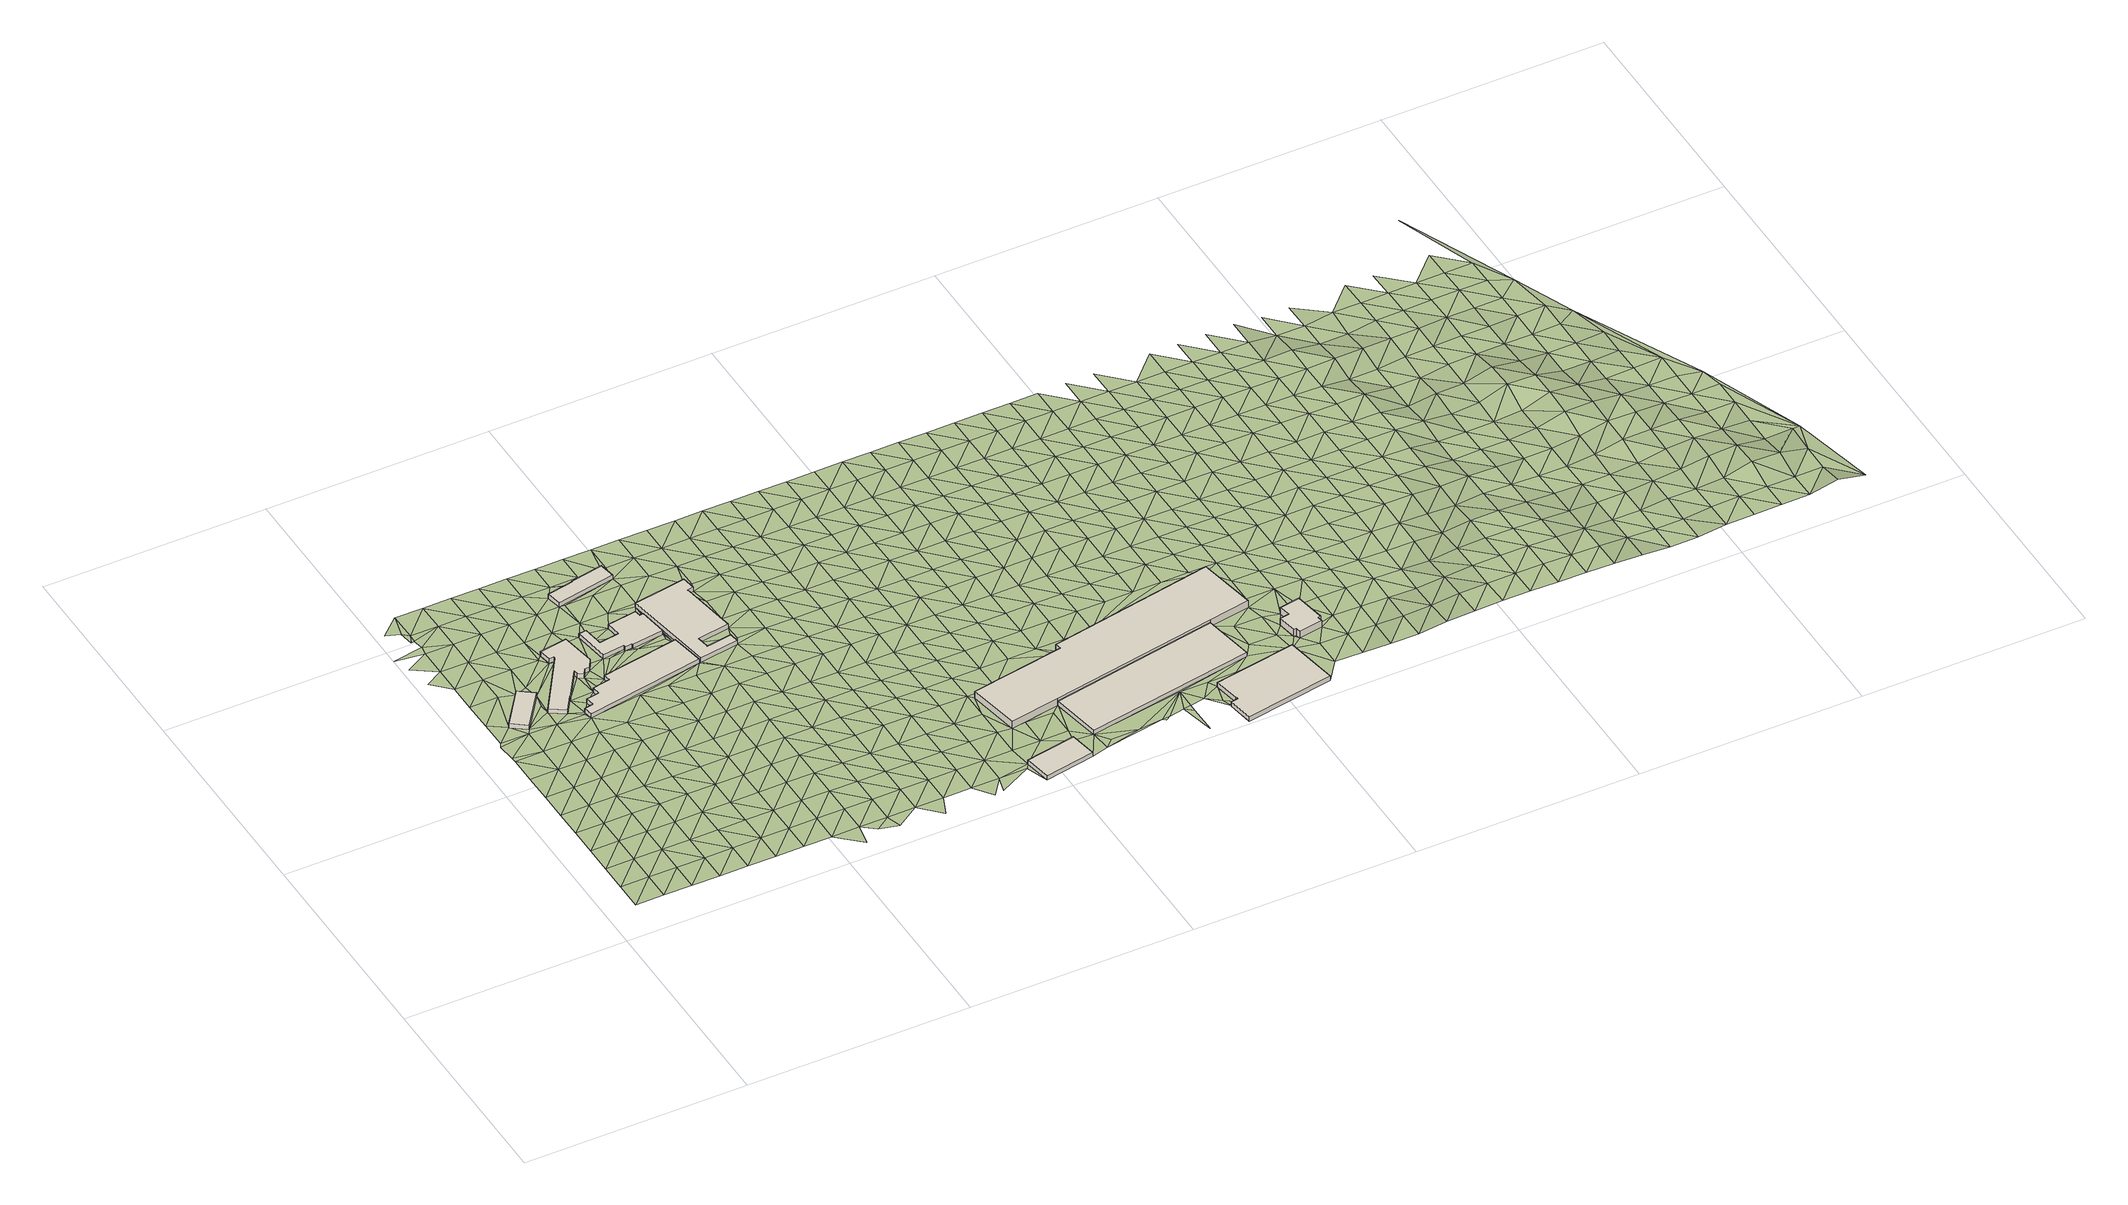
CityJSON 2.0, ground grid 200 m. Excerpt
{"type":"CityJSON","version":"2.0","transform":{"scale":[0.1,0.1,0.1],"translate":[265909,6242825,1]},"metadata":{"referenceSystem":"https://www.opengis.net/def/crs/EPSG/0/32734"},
"CityObjects":{
"building1":{"type":"Building","attributes":{"building":"industrial","building:levels":1,"building_height":4.1,"roof_height":7.84,"ground_height":3.74,"plus_code":"4FRW3FF9+C82"},"geometry":[{"type":"Solid","lod":"1","boundaries":[[[[0,1,2,3]],[[1,4,5,2]],[[4,6,7,5]],[[6,0,3,7]],[[3,2,5,7]],[[6,4,1,0]]]]}]},
"building2":{"type":"Building","attributes":{"building":"industrial","building:levels":1,"building_height":4.1,"roof_height":7.65,"ground_height":3.55,"plus_code":"4FRW3FF9+FGC"},"geometry":[{"type":"Solid","lod":"1","boundaries":[[[[8,9,10,11]],[[9,12,13,10]],[[12,14,15,13]],[[14,16,17,15]],[[16,18,19,17]],[[18,20,21,19]],[[20,22,23,21]],[[22,24,25,23]],[[24,26,27,25]],[[26,28,29,27]],[[28,30,31,29]],[[30,32,33,31]],[[32,34,35,33]],[[34,36,37,35]],[[36,8,11,37]],[[11,10,13,15,17,19,21,23,25,27,29,31,33,35,37]],[[36,34,32,30,28,26,24,22,20,18,16,14,12,9,8]]]]}]},
"building3":{"type":"Building","attributes":{"building":"industrial","building:levels":1,"building_height":4.1,"roof_height":7.9,"ground_height":3.8,"plus_code":"4FRW3FF9+9Q6"},"geometry":[{"type":"Solid","lod":"1","boundaries":[[[[38,39,40,41]],[[39,42,43,40]],[[42,44,45,43]],[[44,46,47,45]],[[46,48,49,47]],[[48,50,51,49]],[[50,52,53,51]],[[52,54,55,53]],[[54,56,57,55]],[[56,38,41,57]],[[41,40,43,45,47,49,51,53,55,57]],[[56,54,52,50,48,46,44,42,39,38]]]]}]},
"building4":{"type":"Building","attributes":{"building":"industrial","building:levels":1,"building_height":4.1,"roof_height":7.47,"ground_height":3.37,"plus_code":"4FRW3FF9+HR4"},"geometry":[{"type":"Solid","lod":"1","boundaries":[[[[58,59,60,61]],[[59,62,63,60]],[[62,64,65,63]],[[64,66,67,65]],[[66,68,69,67]],[[68,70,71,69]],[[70,72,73,71]],[[72,74,75,73]],[[74,76,77,75]],[[76,78,79,77]],[[78,80,81,79]],[[80,82,83,81]],[[82,84,85,83]],[[84,58,61,85]],[[61,60,63,65,67,69,71,73,75,77,79,81,83,85]],[[84,82,80,78,76,74,72,70,68,66,64,62,59,58]]]]}]},
"building5":{"type":"Building","attributes":{"building":"industrial","building:levels":1,"building_height":4.1,"roof_height":7.3,"ground_height":3.2,"plus_code":"4FRW3FF9+QQX"},"geometry":[{"type":"Solid","lod":"1","boundaries":[[[[86,87,88,89]],[[87,90,91,88]],[[90,92,93,91]],[[92,94,95,93]],[[94,96,97,95]],[[96,86,89,97]],[[89,88,91,93,95,97]],[[96,94,92,90,87,86]]]]}]},
"building6":{"type":"Building","attributes":{"address":"The Spice Yard 100 Voortrekker Road 7925 Cape Town","building":"commercial","building:levels":1,"building_height":4.1,"roof_height":7.75,"ground_height":3.65,"plus_code":"4FRW3FFC+G2M"},"geometry":[{"type":"Solid","lod":"1","boundaries":[[[[98,99,100,101]],[[99,102,103,100]],[[102,104,105,103]],[[104,106,107,105]],[[106,108,109,107]],[[108,110,111,109]],[[110,112,113,111]],[[112,114,115,113]],[[114,116,117,115]],[[116,98,101,117]],[[101,100,103,105,107,109,111,113,115,117]],[[116,114,112,110,108,106,104,102,99,98]]]]}]},
"building7":{"type":"Building","attributes":{"building":"industrial","building:levels":1,"building_height":4.1,"roof_height":8.34,"ground_height":4.24,"plus_code":"4FRW3FCC+FQ3"},"geometry":[{"type":"Solid","lod":"1","boundaries":[[[[118,119,120,121]],[[119,122,123,120]],[[122,124,125,123]],[[124,118,121,125]],[[121,120,123,125]],[[124,122,119,118]]]]}]},
"building8":{"type":"Building","attributes":{"building":"industrial","building:levels":1,"building_height":4.1,"roof_height":8.38,"ground_height":4.28,"plus_code":"4FRW3FCF+J6Q"},"geometry":[{"type":"Solid","lod":"1","boundaries":[[[[126,127,128,129]],[[127,130,131,128]],[[130,132,133,131]],[[132,126,129,133]],[[129,128,131,133]],[[132,130,127,126]]]]}]},
"building9":{"type":"Building","attributes":{"building":"industrial","building:levels":2,"building_height":6.9,"roof_height":11.31,"ground_height":4.41,"plus_code":"4FRW3FCF+R7P"},"geometry":[{"type":"Solid","lod":"1","boundaries":[[[[134,135,136,137]],[[135,138,139,136]],[[138,140,141,139]],[[140,142,143,141]],[[142,144,145,143]],[[144,146,147,145]],[[146,148,149,147]],[[148,134,137,149]],[[137,136,139,141,143,145,147,149]],[[148,146,144,142,140,138,135,134]]]]}]},
"building10":{"type":"Building","attributes":{"building":"industrial","building:levels":1,"building_height":4.1,"roof_height":8.08,"ground_height":3.98,"plus_code":"4FRW3FCF+FHH"},"geometry":[{"type":"Solid","lod":"1","boundaries":[[[[150,151,152,153]],[[151,154,155,152]],[[154,156,157,155]],[[156,158,159,157]],[[158,160,161,159]],[[160,162,163,161]],[[162,164,165,163]],[[164,150,153,165]],[[153,152,155,157,159,161,163,165]],[[164,162,160,158,156,154,151,150]]]]}]},
"building11":{"type":"Building","attributes":{"building":"industrial","building:levels":2,"building_height":6.9,"roof_height":11.25,"ground_height":4.35,"plus_code":"4FRW3FCF+JRW"},"geometry":[{"type":"Solid","lod":"1","boundaries":[[[[166,167,168,169]],[[167,170,171,168]],[[170,172,173,171]],[[172,174,175,173]],[[174,176,177,175]],[[176,178,179,177]],[[178,180,181,179]],[[180,182,183,181]],[[182,184,185,183]],[[184,166,169,185]],[[169,168,171,173,175,177,179,181,183,185]],[[184,182,180,178,176,174,172,170,167,166]]]]}]},
"terrain1":{"type":"TINRelief","geometry":[{"type":"CompositeSurface","lod":"1","boundaries":[[[186,187,188]],[[187,189,188]],[[190,186,191]],[[186,188,191]],[[190,192,193]],[[190,191,192]],[[194,195,193]],[[189,196,188]],[[194,193,192]],[[197,195,198]],[[189,199,196]],[[200,191,188]],[[195,194,198]],[[197,201,202]],[[188,196,200]],[[192,191,203]],[[197,198,201]],[[204,202,205]],[[191,200,203]],[[206,194,192]],[[205,207,204]],[[199,208,196]],[[205,202,201]],[[206,192,203]],[[209,198,194]],[[208,200,196]],[[207,210,211]],[[199,212,208]],[[211,213,214]],[[210,207,205]],[[194,206,209]],[[215,214,213]],[[201,198,216]],[[217,215,218]],[[200,219,203]],[[200,208,220]],[[211,210,213]],[[198,209,216]],[[215,213,218]],[[221,205,201]],[[200,220,219]],[[206,203,222]],[[223,217,224]],[[208,212,225]],[[226,227,228]],[[221,201,216]],[[224,217,218]],[[210,205,229]],[[222,209,206]],[[222,203,219]],[[218,213,230]],[[225,220,208]],[[212,231,225]],[[232,233,228]],[[227,223,234]],[[205,221,229]],[[235,232,236]],[[210,237,213]],[[209,238,216]],[[209,222,239]],[[234,223,224]],[[237,230,213]],[[240,228,227]],[[219,220,241]],[[229,237,210]],[[220,225,242]],[[218,0,224]],[[209,239,238]],[[243,221,216]],[[244,245,246]],[[227,234,240]],[[246,247,248]],[[220,242,241]],[[249,248,247]],[[228,250,232]],[[222,219,251]],[[252,230,237]],[[225,231,253]],[[248,244,246]],[[243,216,238]],[[234,224,0]],[[232,250,236]],[[252,254,230]],[[255,229,221]],[[251,239,222]],[[250,228,240]],[[251,219,241]],[[256,230,254]],[[225,253,242]],[[236,257,249]],[[231,258,253]],[[248,249,257]],[[221,243,255]],[[52,237,229]],[[252,237,259]],[[0,260,234]],[[257,236,250]],[[248,261,244]],[[260,240,234]],[[238,239,262]],[[242,263,241]],[[254,252,256]],[[239,251,264]],[[0,256,265]],[[242,253,263]],[[255,52,229]],[[260,0,265]],[[266,259,237]],[[261,248,257]],[[239,264,262]],[[243,238,267]],[[52,266,237]],[[268,250,240]],[[269,251,241]],[[240,260,270]],[[263,271,241]],[[243,267,255]],[[253,258,272]],[[267,238,262]],[[266,50,259]],[[250,268,257]],[[251,269,264]],[[273,259,50]],[[268,240,270]],[[269,241,271]],[[36,256,252]],[[259,273,274]],[[50,266,52]],[[265,256,32]],[[258,275,272]],[[276,260,265]],[[263,253,277]],[[278,52,255]],[[257,279,261]],[[50,46,273]],[[264,280,262]],[[278,255,267]],[[50,48,46]],[[276,270,260]],[[277,271,263]],[[257,268,279]],[[264,269,280]],[[277,253,272]],[[265,32,276]],[[273,46,281]],[[256,36,32]],[[282,267,262]],[[279,283,261]],[[280,284,262]],[[270,285,268]],[[286,269,271]],[[270,276,287]],[[288,271,277]],[[289,273,281]],[[290,281,46]],[[267,282,278]],[[272,275,291]],[[289,292,273]],[[282,262,284]],[[52,278,293]],[[285,279,268]],[[285,270,287]],[[286,271,288]],[[32,30,276]],[[280,269,294]],[[276,30,287]],[[275,295,291]],[[296,277,272]],[[32,36,34]],[[297,289,281]],[[298,297,281]],[[299,283,279]],[[294,284,280]],[[278,282,300]],[[294,269,286]],[[298,281,301]],[[299,279,285]],[[296,272,291]],[[288,277,302]],[[298,303,297]],[[278,300,293]],[[304,287,30]],[[305,297,306]],[[303,298,301]],[[297,303,306]],[[282,284,307]],[[283,299,308]],[[309,284,294]],[[277,296,302]],[[310,285,287]],[[286,288,311]],[[312,304,30]],[[282,307,300]],[[313,291,295]],[[314,315,295]],[[307,284,309]],[[299,285,310]],[[316,306,303]],[[310,287,304]],[[311,288,302]],[[317,294,286]],[[318,306,316]],[[295,315,313]],[[293,300,319]],[[320,296,291]],[[52,293,54]],[[321,308,299]],[[318,74,312]],[[303,322,316]],[[307,319,300]],[[317,286,311]],[[304,312,74]],[[309,294,323]],[[74,318,316]],[[299,310,321]],[[320,291,313]],[[324,302,296]],[[325,322,303]],[[319,326,293]],[[294,317,323]],[[327,307,309]],[[321,328,308]],[[86,310,304]],[[296,320,324]],[[74,329,304]],[[330,311,302]],[[315,331,332]],[[322,333,316]],[[313,315,334]],[[325,303,335]],[[327,309,323]],[[96,321,310]],[[72,70,336]],[[86,304,329]],[[74,72,329]],[[319,307,337]],[[330,302,324]],[[338,317,311]],[[322,325,333]],[[320,313,334]],[[96,310,86]],[[315,332,334]],[[332,331,339]],[[68,336,70]],[[326,319,337]],[[336,66,72]],[[326,54,293]],[[307,327,337]],[[328,321,340]],[[329,72,66]],[[338,311,330]],[[321,96,340]],[[341,86,329]],[[335,303,342]],[[343,323,317]],[[324,320,344]],[[336,68,66]],[[345,346,325]],[[335,345,325]],[[344,320,334]],[[326,337,347]],[[317,338,343]],[[348,327,323]],[[330,324,349]],[[339,350,332]],[[340,351,328]],[[66,352,329]],[[341,329,353]],[[349,324,344]],[[326,347,54]],[[334,332,354]],[[340,96,94]],[[343,348,323]],[[355,337,327]],[[345,335,356]],[[338,330,357]],[[353,329,352]],[[334,354,344]],[[357,330,349]],[[332,350,354]],[[358,86,341]],[[327,348,355]],[[94,92,340]],[[352,66,359]],[[351,340,360]],[[361,347,337]],[[343,338,362]],[[335,342,363]],[[363,356,335]],[[340,92,360]],[[364,349,344]],[[362,338,357]],[[361,337,355]],[[344,354,364]],[[347,361,54]],[[353,358,341]],[[348,343,365]],[[54,366,342]],[[357,349,367]],[[356,363,342]],[[360,368,351]],[[365,343,362]],[[359,98,352]],[[54,361,366]],[[369,342,366]],[[370,353,352]],[[369,356,342]],[[367,349,364]],[[371,372,359]],[[373,350,374]],[[98,375,352]],[[356,369,372]],[[376,355,348]],[[350,377,354]],[[98,369,366]],[[359,372,98]],[[90,360,92]],[[378,362,357]],[[372,369,98]],[[370,352,375]],[[376,348,365]],[[354,377,364]],[[357,367,378]],[[350,373,377]],[[361,355,379]],[[90,368,360]],[[358,353,370]],[[380,366,361]],[[381,382,383]],[[379,355,376]],[[365,362,384]],[[385,367,364]],[[362,378,386]],[[385,364,377]],[[383,387,381]],[[376,365,384]],[[381,387,382]],[[361,379,388]],[[362,386,384]],[[368,90,389]],[[358,390,90]],[[380,361,388]],[[375,391,370]],[[378,367,392]],[[116,375,98]],[[367,385,393]],[[390,389,90]],[[377,373,394]],[[358,370,391]],[[379,376,395]],[[386,378,392]],[[387,396,382]],[[384,397,376]],[[392,367,393]],[[377,394,385]],[[358,398,390]],[[373,399,394]],[[379,395,388]],[[387,380,400]],[[376,397,395]],[[389,390,398]],[[386,401,384]],[[375,116,391]],[[391,398,358]],[[396,387,400]],[[385,402,393]],[[380,388,403]],[[392,401,386]],[[385,394,402]],[[397,384,404]],[[405,400,380]],[[395,403,388]],[[406,112,396]],[[398,407,389]],[[401,404,384]],[[396,400,405]],[[408,392,393]],[[409,399,410]],[[406,411,112]],[[402,412,393]],[[403,405,380]],[[413,394,399]],[[114,112,411]],[[406,396,414]],[[398,391,415]],[[397,416,395]],[[392,408,401]],[[404,417,397]],[[408,393,412]],[[415,391,116]],[[394,413,402]],[[114,418,116]],[[399,409,413]],[[405,414,396]],[[416,403,395]],[[411,406,419]],[[397,417,416]],[[420,407,398]],[[404,401,421]],[[415,116,418]],[[114,411,419]],[[412,402,422]],[[420,398,415]],[[401,408,421]],[[406,414,419]],[[405,403,423]],[[418,114,424]],[[422,402,413]],[[409,425,426]],[[417,404,427]],[[423,403,416]],[[415,418,424]],[[412,428,408]],[[420,429,407]],[[421,427,404]],[[114,419,424]],[[414,405,430]],[[428,412,422]],[[118,413,409]],[[423,430,405]],[[415,431,420]],[[416,417,432]],[[408,433,421]],[[417,427,434]],[[409,426,118]],[[414,435,419]],[[431,415,424]],[[433,408,428]],[[423,416,432]],[[422,413,436]],[[414,430,435]],[[417,434,432]],[[413,118,437]],[[427,421,438]],[[429,420,439]],[[419,440,424]],[[428,422,436]],[[431,441,420]],[[421,433,438]],[[413,437,436]],[[118,426,119]],[[442,430,423]],[[440,419,435]],[[427,443,434]],[[420,441,439]],[[432,442,423]],[[444,431,424]],[[443,427,438]],[[430,445,435]],[[446,433,428]],[[444,424,440]],[[436,447,428]],[[442,445,430]],[[448,437,118]],[[441,431,449]],[[432,434,450]],[[433,446,438]],[[434,443,451]],[[436,437,452]],[[446,428,447]],[[453,440,435]],[[431,444,449]],[[450,442,432]],[[445,453,435]],[[434,451,450]],[[452,447,436]],[[448,452,437]],[[438,454,443]],[[455,439,441]],[[456,444,440]],[[449,457,441]],[[438,446,454]],[[452,146,447]],[[446,447,146]],[[453,456,440]],[[458,448,118]],[[445,442,459]],[[443,460,451]],[[441,457,455]],[[442,450,461]],[[449,444,462]],[[463,452,448]],[[460,443,454]],[[453,445,459]],[[442,461,459]],[[456,462,444]],[[446,146,464]],[[465,457,449]],[[466,450,451]],[[446,464,454]],[[460,467,451]],[[462,465,449]],[[461,450,466]],[[453,468,456]],[[448,469,463]],[[459,470,453]],[[451,467,466]],[[448,458,471]],[[452,463,472]],[[473,455,457]],[[474,460,454]],[[457,465,473]],[[474,454,464]],[[453,470,468]],[[448,471,469]],[[461,475,459]],[[462,456,476]],[[467,460,477]],[[466,475,461]],[[122,127,458]],[[465,462,476]],[[478,455,473]],[[456,468,476]],[[460,474,477]],[[471,458,127]],[[472,463,469]],[[470,459,479]],[[122,480,127]],[[481,466,467]],[[475,479,459]],[[471,472,469]],[[467,477,481]],[[127,472,471]],[[482,473,465]],[[464,483,474]],[[468,470,484]],[[476,485,465]],[[464,146,486]],[[487,127,480]],[[470,479,484]],[[478,473,482]],[[475,466,488]],[[482,465,485]],[[466,481,489]],[[476,468,490]],[[491,477,474]],[[479,475,488]],[[466,489,488]],[[490,468,484]],[[492,487,480]],[[481,477,491]],[[487,492,127]],[[474,483,491]],[[493,485,476]],[[494,478,482]],[[490,493,476]],[[486,483,464]],[[484,479,495]],[[496,489,481]],[[488,497,479]],[[481,491,496]],[[482,485,498]],[[495,490,484]],[[493,499,485]],[[495,479,497]],[[488,489,500]],[[501,492,480]],[[498,494,482]],[[483,502,491]],[[498,485,499]],[[496,500,489]],[[503,497,488]],[[493,490,504]],[[490,495,505]],[[496,491,506]],[[500,503,488]],[[486,502,483]],[[499,493,504]],[[494,498,507]],[[508,127,492]],[[490,505,504]],[[506,491,502]],[[495,497,509]],[[510,500,496]],[[503,509,497]],[[510,496,506]],[[498,499,511]],[[512,505,495]],[[513,502,486]],[[504,514,499]],[[509,512,495]],[[507,498,511]],[[503,500,515]],[[514,511,499]],[[502,513,516]],[[500,510,517]],[[504,505,518]],[[519,506,502]],[[501,520,521]],[[492,501,508]],[[503,515,509]],[[500,517,515]],[[512,518,505]],[[502,516,519]],[[522,514,504]],[[510,506,523]],[[511,524,507]],[[525,512,509]],[[518,522,504]],[[508,501,521]],[[523,517,510]],[[509,515,525]],[[523,506,519]],[[513,526,516]],[[527,511,514]],[[522,528,514]],[[508,521,529]],[[530,531,529]],[[518,512,532]],[[512,525,533]],[[517,534,515]],[[529,531,535]],[[527,514,528]],[[517,523,536]],[[524,511,537]],[[519,516,538]],[[508,529,535]],[[512,533,532]],[[508,539,127]],[[515,534,525]],[[522,518,540]],[[517,536,534]],[[519,538,523]],[[511,527,537]],[[516,526,538]],[[528,522,540]],[[541,508,535]],[[518,532,540]],[[533,525,542]],[[543,536,523]],[[534,542,525]],[[543,523,538]],[[544,527,528]],[[541,545,508]],[[540,546,528]],[[532,533,547]],[[542,548,533]],[[541,549,550]],[[527,544,537]],[[534,536,551]],[[544,528,546]],[[536,543,552]],[[541,550,553]],[[532,547,540]],[[554,538,526]],[[533,548,547]],[[549,555,550]],[[553,545,541]],[[536,552,551]],[[549,556,555]],[[555,553,550]],[[542,534,557]],[[538,554,543]],[[555,556,558]],[[559,546,540]],[[544,560,537]],[[548,542,557]],[[534,551,557]],[[540,547,559]],[[561,526,513]],[[543,562,552]],[[545,539,508]],[[545,553,563]],[[543,554,562]],[[554,526,564]],[[544,546,565]],[[566,547,548]],[[559,567,546]],[[548,557,566]],[[565,560,544]],[[551,552,568]],[[565,546,567]],[[562,569,552]],[[570,559,547]],[[552,569,568]],[[570,547,566]],[[571,557,551]],[[562,554,564]],[[563,539,545]],[[567,559,572]],[[560,565,573]],[[574,564,526]],[[551,568,571]],[[559,570,572]],[[575,566,557]],[[576,569,562]],[[564,576,562]],[[563,553,577]],[[565,567,578]],[[566,575,570]],[[572,579,567]],[[575,557,571]],[[573,565,578]],[[568,569,580]],[[578,567,579]],[[576,581,569]],[[572,570,582]],[[568,580,571]],[[574,526,561]],[[569,581,580]],[[582,570,575]],[[539,563,577]],[[583,579,572]],[[576,564,584]],[[585,573,578]],[[586,539,587]],[[571,588,575]],[[582,583,572]],[[581,576,584]],[[588,571,580]],[[564,574,584]],[[587,589,586]],[[590,578,579]],[[575,591,582]],[[539,577,587]],[[583,592,579]],[[591,575,588]],[[578,590,585]],[[580,581,593]],[[590,579,592]],[[584,594,581]],[[595,583,582]],[[589,587,596]],[[586,589,597]],[[580,593,588]],[[581,594,593]],[[595,582,591]],[[577,596,587]],[[574,598,584]],[[599,592,583]],[[585,590,600]],[[588,601,591]],[[599,583,595]],[[602,589,596]],[[603,594,584]],[[588,593,601]],[[162,604,577]],[[589,602,597]],[[574,561,598]],[[584,598,603]],[[577,605,596]],[[590,592,606]],[[592,599,607]],[[176,605,577]],[[608,595,591]],[[609,602,596]],[[601,610,591]],[[596,605,609]],[[590,606,600]],[[611,593,594]],[[604,612,577]],[[612,176,577]],[[606,592,607]],[[603,613,594]],[[605,176,174]],[[610,608,591]],[[602,166,597]],[[597,614,561]],[[593,611,601]],[[599,595,615]],[[166,602,609]],[[594,613,611]],[[598,616,603]],[[616,598,561]],[[166,609,167]],[[561,614,617]],[[615,607,599]],[[606,618,600]],[[615,595,608]],[[176,612,178]],[[610,601,619]],[[614,597,620]],[[561,617,616]],[[166,620,597]],[[613,603,621]],[[604,622,612]],[[611,619,601]],[[620,617,614]],[[616,621,603]],[[623,606,607]],[[607,615,624]],[[604,625,622]],[[613,626,611]],[[608,610,627]],[[178,612,622]],[[628,620,166]],[[628,166,184]],[[619,629,610]],[[606,623,618]],[[616,617,630]],[[623,607,624]],[[613,621,626]],[[178,182,180]],[[608,627,615]],[[630,617,620]],[[627,610,629]],[[620,628,184]],[[178,631,182]],[[619,611,632]],[[633,621,616]],[[611,626,634]],[[631,178,622]],[[184,182,631]],[[635,624,615]],[[618,623,636]],[[633,616,630]],[[629,619,632]],[[611,634,632]],[[635,615,627]],[[621,637,626]],[[620,184,638]],[[625,639,622]],[[184,631,640]],[[630,620,638]],[[633,637,621]],[[623,624,641]],[[624,635,642]],[[638,184,640]],[[625,643,639]],[[644,634,626]],[[645,627,629]],[[631,622,646]],[[632,647,629]],[[623,641,636]],[[630,648,633]],[[641,624,642]],[[644,626,637]],[[627,645,635]],[[645,629,647]],[[648,630,638]],[[622,639,646]],[[632,634,649]],[[640,631,650]],[[649,634,644]],[[635,651,642]],[[637,633,652]],[[640,650,638]],[[653,636,641]],[[648,654,633]],[[650,631,646]],[[655,647,632]],[[635,645,651]],[[637,652,644]],[[656,639,643]],[[655,632,649]],[[633,654,652]],[[657,648,638]],[[658,641,642]],[[645,647,659]],[[651,660,642]],[[657,638,650]],[[643,661,656]],[[662,649,644]],[[639,663,646]],[[659,647,655]],[[641,658,653]],[[654,648,664]],[[658,642,660]],[[644,652,662]],[[651,645,665]],[[648,657,664]],[[639,656,663]],[[646,666,650]],[[665,645,659]],[[649,667,655]],[[649,662,668]],[[669,660,651]],[[670,652,654]],[[650,666,657]],[[664,671,654]],[[666,646,663]],[[649,668,667]],[[665,669,651]],[[659,655,672]],[[652,670,662]],[[661,673,656]],[[654,671,670]],[[660,674,658]],[[664,657,675]],[[665,659,672]],[[656,673,663]],[[674,660,669]],[[655,667,672]],[[675,657,666]],[[661,676,673]],[[668,662,677]],[[678,658,679]],[[680,671,664]],[[670,677,662]],[[663,681,666]],[[679,658,674]],[[675,680,664]],[[667,668,682]],[[669,665,683]],[[672,684,665]],[[681,663,673]],[[668,677,682]],[[669,683,674]],[[671,685,670]],[[686,675,666]],[[665,684,683]],[[680,687,671]],[[672,667,688]],[[686,666,681]],[[673,676,689]],[[688,667,682]],[[671,687,685]],[[690,679,674]],[[677,670,691]],[[680,675,692]],[[693,684,672]],[[674,683,690]],[[675,686,694]],[[676,695,689]],[[681,673,696]],[[688,693,672]],[[670,685,691]],[[697,679,698]],[[682,677,699]],[[687,680,692]],[[675,694,692]],[[686,681,696]],[[698,679,690]],[[673,689,696]],[[699,688,682]],[[684,700,683]],[[699,677,691]],[[693,701,684]],[[685,687,702]],[[683,700,690]],[[684,701,700]],[[687,692,702]],[[694,686,703]],[[696,704,686]],[[693,688,705]],[[685,706,691]],[[689,695,707]],[[688,699,708]],[[709,698,690]],[[685,702,706]],[[686,704,703]],[[701,693,705]],[[710,692,694]],[[689,707,696]],[[709,690,700]],[[688,708,705]],[[695,711,707]],[[699,691,712]],[[706,712,691]],[[694,703,710]],[[702,692,713]],[[714,704,696]],[[698,709,715]],[[716,708,699]],[[700,701,717]],[[705,718,701]],[[696,707,714]],[[702,713,706]],[[719,698,715]],[[712,716,699]],[[710,713,692]],[[700,717,709]],[[701,718,717]],[[705,708,720]],[[721,703,704]],[[714,722,704]],[[712,706,723]],[[711,724,707]],[[716,720,708]],[[709,725,715]],[[703,721,710]],[[723,706,713]],[[704,722,721]],[[726,718,705]],[[724,714,707]],[[709,717,725]],[[711,727,724]],[[712,728,716]],[[720,726,705]],[[719,715,729]],[[728,712,723]],[[730,713,710]],[[731,722,714]],[[725,729,715]],[[721,732,710]],[[718,733,717]],[[726,734,718]],[[731,714,724]],[[716,735,720]],[[713,730,723]],[[716,728,736]],[[730,710,732]],[[717,733,725]],[[718,734,733]],[[722,737,721]],[[716,736,735]],[[722,731,738]],[[726,720,739]],[[723,740,728]],[[724,727,741]],[[729,725,742]],[[723,730,740]],[[722,738,737]],[[732,721,743]],[[734,726,739]],[[742,725,733]],[[720,735,739]],[[727,744,741]],[[728,745,736]],[[731,724,746]],[[729,747,748]],[[745,728,740]],[[721,737,743]],[[730,732,749]],[[746,738,731]],[[747,729,742]],[[746,724,741]],[[735,736,750]],[[733,734,751]],[[739,752,734]],[[730,749,740]],[[736,745,750]],[[749,732,743]],[[733,751,742]],[[738,753,737]],[[734,752,751]],[[739,735,754]],[[738,746,753]],[[755,745,740]],[[741,744,756]],[[754,735,750]],[[747,742,757]],[[737,758,743]],[[755,740,749]],[[759,752,739]],[[741,756,746]],[[757,742,751]],[[737,753,758]],[[744,760,756]],[[754,759,739]],[[761,762,747]],[[750,745,763]],[[745,755,764]],[[765,749,743]],[[746,766,753]],[[757,761,747]],[[758,767,743]],[[763,754,750]],[[752,768,751]],[[763,745,764]],[[759,769,752]],[[766,746,756]],[[749,765,755]],[[765,743,767]],[[768,757,751]],[[753,770,758]],[[752,769,768]],[[770,753,766]],[[759,754,771]],[[755,772,764]],[[756,760,773]],[[754,763,774]],[[767,758,775]],[[755,765,772]],[[761,757,776]],[[769,759,771]],[[757,768,777]],[[754,774,771]],[[775,758,770]],[[760,778,773]],[[763,764,779]],[[780,766,756]],[[781,761,776]],[[767,782,765]],[[757,777,776]],[[772,779,764]],[[766,780,770]],[[782,767,775]],[[756,773,780]],[[783,774,763]],[[768,769,784]],[[771,785,769]],[[765,786,772]],[[779,783,763]],[[777,768,784]],[[787,775,770]],[[769,785,784]],[[786,765,782]],[[771,774,788]],[[787,770,780]],[[779,772,789]],[[773,778,790]],[[783,788,774]],[[777,791,776]],[[792,782,775]],[[772,786,789]],[[793,785,771]],[[773,790,780]],[[791,777,784]],[[792,775,787]],[[778,794,790]],[[779,795,783]],[[788,793,771]],[[796,776,797]],[[795,779,789]],[[786,782,798]],[[797,776,791]],[[782,792,799]],[[784,785,800]],[[801,787,780]],[[793,802,785]],[[790,803,780]],[[783,804,788]],[[786,798,789]],[[783,795,805]],[[782,799,798]],[[784,800,791]],[[785,802,800]],[[801,780,803]],[[792,787,806]],[[794,807,790]],[[783,805,804]],[[793,788,808]],[[789,809,795]],[[810,797,791]],[[806,799,792]],[[789,798,809]],[[806,787,801]],[[802,793,808]],[[811,803,790]],[[791,800,810]],[[788,804,808]],[[795,812,805]],[[811,790,807]],[[813,797,814]],[[812,795,809]],[[799,815,798]],[[814,797,810]],[[799,806,816]],[[804,805,817]],[[802,818,800]],[[801,803,819]],[[808,820,802]],[[803,811,821]],[[798,815,809]],[[805,812,817]],[[799,816,815]],[[800,818,810]],[[801,819,806]],[[802,820,818]],[[819,803,821]],[[808,804,822]],[[807,823,811]],[[824,812,809]],[[822,804,817]],[[825,814,810]],[[826,816,806]],[[824,809,815]],[[827,820,808]],[[811,828,821]],[[825,810,818]],[[826,806,819]],[[822,827,808]],[[811,823,828]],[[817,812,829]],[[812,824,830]],[[815,816,831]],[[814,825,832]],[[816,826,833]],[[829,822,817]],[[818,820,834]],[[835,819,821]],[[829,812,830]],[[827,836,820]],[[828,837,821]],[[815,831,824]],[[838,814,832]],[[816,833,831]],[[818,834,825]],[[819,835,826]],[[820,836,834]],[[835,821,837]],[[823,839,828]],[[827,822,840]],[[824,841,830]],[[822,829,842]],[[825,843,832]],[[826,844,833]],[[824,831,841]],[[836,827,840]],[[837,828,845]],[[825,834,843]],[[822,842,840]],[[826,835,844]],[[829,830,846]],[[839,845,828]],[[838,832,847]],[[841,846,830]],[[831,833,848]],[[837,849,835]],[[843,847,832]],[[844,850,833]],[[851,842,829]],[[852,834,836]],[[840,853,836]],[[845,849,837]],[[831,848,841]],[[846,851,829]],[[833,850,848]],[[834,852,843]],[[835,854,844]],[[836,853,852]],[[840,842,855]],[[849,854,835]],[[846,841,856]],[[845,839,857]],[[851,855,842]],[[847,843,858]],[[850,844,859]],[[856,841,848]],[[860,853,840]],[[849,845,857]],[[858,843,852]],[[854,859,844]],[[839,861,857]],[[862,851,846]],[[855,860,840]],[[847,863,864]],[[862,846,856]],[[865,852,853]],[[848,850,866]],[[847,858,863]],[[859,867,850]],[[854,849,868]],[[860,865,853]],[[857,869,849]],[[855,851,870]],[[851,862,871]],[[850,867,866]],[[856,848,872]],[[849,869,868]],[[858,852,873]],[[860,855,870]],[[859,854,874]],[[861,875,857]],[[851,871,870]],[[852,865,876]],[[862,856,872]],[[848,866,872]],[[873,863,858]],[[867,859,874]],[[852,876,873]],[[854,868,874]],[[877,869,857]],[[865,860,878]],[[870,879,860]],[[857,875,877]],[[871,862,880]],[[872,881,862]],[[876,865,878]],[[866,867,882]],[[863,873,883]],[[874,884,867]],[[878,860,879]],[[871,880,870]],[[868,869,885]],[[862,881,880]],[[877,886,869]],[[866,882,872]],[[887,863,883]],[[867,884,882]],[[876,888,873]],[[868,885,874]],[[869,886,885]],[[889,879,870]],[[890,877,875]],[[888,876,878]],[[891,881,872]],[[870,880,889]],[[883,873,892]],[[893,884,874]],[[872,882,891]],[[886,877,894]],[[892,873,888]],[[874,885,893]],[[895,880,881]],[[896,878,879]],[[889,897,879]],[[877,890,894]],[[887,883,898]],[[882,884,899]],[[881,891,895]],[[878,896,888]],[[900,885,886]],[[883,892,898]],[[884,893,899]],[[879,897,896]],[[901,889,880]],[[886,894,900]],[[902,891,882]],[[901,880,895]],[[892,888,903]],[[893,885,904]],[[902,882,899]],[[897,889,905]],[[888,896,903]],[[904,885,900]],[[903,898,892]],[[906,894,890]],[[889,901,905]],[[898,903,907]],[[908,895,891]],[[909,896,897]],[[891,902,910]],[[911,899,893]],[[893,904,912]],[[890,913,906]],[[905,909,897]],[[909,903,896]],[[895,908,901]],[[914,900,894]],[[908,891,910]],[[899,911,902]],[[911,893,912]],[[901,908,905]],[[914,894,906]],[[904,900,915]],[[909,905,908]],[[916,910,902]],[[915,912,904]],[[902,911,917]],[[915,900,914]],[[908,916,909]],[[913,918,906]],[[908,910,916]],[[917,916,902]],[[919,911,912]],[[918,914,906]],[[912,915,919]],[[911,919,917]],[[915,914,919]],[[919,914,918]],[[916,917,919]]]}]}
},
"vertices":[
[648,3041,25],[407,2714,25],[407,2714,68],[648,3041,68],[540,2618,25],[540,2618,68],[780,2945,25],[780,2945,68],
[766,2730,23],[898,2644,23],[898,2644,66],[766,2730,66],[988,2780,23],[988,2780,66],[990,2770,23],[990,2770,66],[1168,3039,23],[1168,3039,66],[1174,2998,23],[1174,2998,66],[1221,2968,23],[1221,2968,66],[1253,3017,23],[1253,3017,66],[1298,3024,23],[1298,3024,66],[1347,3099,23],[1347,3099,66],[1296,3413,23],[1296,3413,66],[1046,3372,23],[1046,3372,66],[1065,3258,23],[1065,3258,66],[1106,3264,23],[1106,3264,66],[1108,3249,23],[1108,3249,66],
[1351,2874,27],[1362,2811,27],[1362,2811,69],[1351,2874,69],[1199,2783,27],[1199,2783,69],[1211,2708,27],[1211,2708,69],[1091,2688,27],[1091,2688,69],[1104,2608,27],[1104,2608,69],[1021,2594,27],[1021,2594,69],[1036,2511,27],[1036,2511,69],[2103,2694,27],[2103,2694,69],[2051,2994,27],[2051,2994,69],
[2018,3144,24],[1982,3399,24],[1982,3399,65],[2018,3144,65],[1948,3394,24],[1948,3394,65],[1939,3450,24],[1939,3450,65],[1674,3412,24],[1674,3412,65],[1693,3276,24],[1693,3276,65],[1513,3250,24],[1513,3250,65],[1487,3432,24],[1487,3432,65],[1418,3423,24],[1418,3423,65],[1464,3101,24],[1464,3101,65],[1660,3128,24],[1660,3128,65],[1663,3104,24],[1663,3104,65],[1724,3113,24],[1724,3113,65],[1726,3102,24],[1726,3102,65],
[1460,3828,21],[1994,3927,21],[1994,3927,63],[1460,3828,63],[1968,4071,21],[1968,4071,63],[1674,4016,21],[1674,4016,63],[1675,4009,21],[1675,4009,63],[1434,3964,21],[1434,3964,63],
[1987,3537,24],[2120,2698,24],[2120,2698,68],[1987,3537,68],[2477,2754,24],[2477,2754,68],[2463,2839,24],[2463,2839,68],[2237,2804,24],[2237,2804,68],[2219,2917,24],[2219,2917,68],[2508,2963,24],[2508,2963,68],[2427,3480,24],[2427,3480,68],[2481,3489,24],[2481,3489,68],[2462,3612,24],[2462,3612,68],
[3796,373,32],[3839,129,32],[3839,129,73],[3796,373,73],[4292,209,32],[4292,209,73],[4249,452,32],[4249,452,73],
[4346,891,31],[4425,441,31],[4425,441,74],[4346,891,74],[5941,709,31],[5941,709,74],[5861,1164,31],[5861,1164,74],
[4346,891,32],[5861,1164,32],[5861,1164,103],[4346,891,103],[6235,1227,32],[6235,1227,103],[6139,1754,32],[6139,1754,103],[4644,1479,32],[4644,1479,103],[4654,1423,32],[4654,1423,103],[3810,1279,32],[3810,1279,103],[3894,811,32],[3894,811,103],
[5564,498,25],[5604,265,25],[5604,265,71],[5564,498,71],[5611,266,25],[5611,266,71],[5614,249,25],[5614,249,71],[5548,238,25],[5548,238,71],[5587,8,25],[5587,8,71],[6386,145,25],[6386,145,71],[6303,624,25],[6303,624,71],
[6420,1036,33],[6437,932,33],[6437,932,102],[6420,1036,102],[6356,919,33],[6356,919,102],[6385,746,33],[6385,746,102],[6405,749,33],[6405,749,102],[6413,704,33],[6413,704,102],[6631,740,33],[6631,740,102],[6623,787,33],[6623,787,102],[6648,791,33],[6648,791,102],[6602,1066,33],[6602,1066,102],
[256,575,33],[256,325,33],[507,575,34],[507,325,34],[256,825,33],[507,825,34],[507,1075,34],[256,1075,33],[507,1325,32],[256,1325,31],[757,575,34],[256,1575,30],[507,1575,30],[757,325,33],[757,825,34],[507,1825,29],[256,1825,30],[757,1075,33],[256,2075,29],[507,2075,29],[757,1325,31],[256,2325,29],[1008,575,33],[757,1575,29],[507,2325,28],[252,2369,29],[1008,325,32],[507,2570,28],[233,2528,29],[256,2570,29],[757,1825,29],[256,2820,28],[407,2714,27],[1008,1075,33],[1008,825,33],[757,2075,28],[1008,1325,32],[256,3080,26],[507,3080,25],[1258,575,34],[101,3487,21],[256,3330,23],[256,3575,21],[757,2325,27],[540,2618,28],[1258,325,33],[256,3825,20],[55,3713,20],[507,3330,23],[0,3860,20],[271,3907,20],[757,2570,27],[1008,1825,28],[1008,1575,29],[507,3575,21],[1258,1075,33],[1258,825,34],[1008,2075,29],[256,4325,21],[83,4172,20],[202,4125,20],[225,3994,20],[256,4075,20],[255,4000,20],[507,3825,20],[1258,1325,31],[766,2730,26],[1509,575,34],[757,2820,26],[1008,2325,28],[780,2945,26],[507,4075,21],[1509,325,33],[898,2644,27],[757,3330,23],[507,4325,21],[1258,1825,29],[1509,825,34],[1258,1575,29],[757,3080,25],[1008,2570,27],[1258,2075,28],[757,3825,21],[1509,1325,31],[757,3575,21],[1509,1075,33],[1760,575,34],[990,2770,27],[988,2780,27],[1760,325,33],[1008,3330,23],[1760,825,33],[1258,2325,27],[757,4075,21],[1509,1575,27],[1199,2783,28],[1509,2075,28],[757,4325,21],[1509,1825,27],[1008,3825,21],[1760,1325,30],[1008,3575,22],[1760,1075,32],[1174,2998,26],[1211,2708,28],[2011,575,33],[1168,3039,26],[1509,2570,27],[1760,1575,27],[2011,325,32],[2011,825,34],[1221,2968,26],[1258,2820,28],[1008,4075,21],[1509,2325,27],[1362,2811,28],[2011,1075,33],[1351,2874,28],[1258,3575,22],[1253,3017,26],[1298,3024,26],[1760,2075,27],[1008,4325,20],[1760,1825,27],[1258,3825,22],[2011,1325,33],[1296,3413,24],[2261,575,34],[2223,133,33],[2261,325,33],[1464,3101,26],[2011,1575,31],[1347,3099,26],[1760,2325,26],[2261,825,34],[1258,4075,21],[1509,3080,26],[2011,1825,26],[2261,1075,33],[1663,3104,26],[1760,2570,27],[2011,2075,26],[1258,4325,20],[1509,3575,22],[2261,1325,33],[2380,235,33],[2512,325,32],[1660,3128,26],[2512,575,32],[1760,3080,26],[1509,3330,24],[2011,2325,27],[2261,1575,30],[2553,191,32],[1509,4075,21],[1509,3825,22],[2051,2994,28],[2261,1825,27],[2512,825,33],[1726,3102,26],[1724,3113,26],[2011,2570,27],[2261,2075,27],[2512,1075,34],[2763,325,31],[1509,4325,20],[1760,3575,22],[1760,3825,22],[2763,575,33],[2261,2325,27],[2018,3144,28],[2512,1325,35],[1994,3927,22],[1939,3450,27],[1760,4075,21],[2261,2570,27],[2512,1575,32],[2011,3080,28],[2763,825,33],[2512,1825,28],[2120,2698,27],[2763,1075,34],[1760,4325,20],[2011,3330,27],[2011,3825,22],[1948,3394,27],[1982,3399,27],[3013,325,31],[2939,150,31],[2011,3575,25],[2512,2075,27],[3013,575,32],[2763,1325,34],[2512,2325,28],[2477,2754,29],[2261,2820,28],[2219,2917,28],[2237,2804,28],[2763,1825,28],[3013,825,33],[2763,1575,31],[2463,2839,29],[2512,2570,27],[2011,4325,21],[2011,4075,21],[2261,3825,21],[3013,1325,34],[3013,1075,33],[3264,575,32],[2763,2325,28],[2508,2963,29],[2763,2075,28],[2261,4075,21],[3264,325,31],[2512,2820,29],[3013,1575,32],[3264,825,33],[2763,2570,28],[3013,1825,28],[2763,2820,29],[2512,3080,29],[2261,4325,20],[3264,1325,34],[3515,325,31],[3391,163,32],[2512,3330,26],[3264,1075,33],[3515,575,32],[2763,3080,28],[2512,3825,20],[3013,2325,28],[3013,2075,27],[2512,3575,24],[2763,3330,26],[2512,4075,19],[3264,1575,32],[3515,825,33],[3013,2570,28],[2763,3575,23],[3477,178,32],[3766,325,32],[3264,1825,29],[3515,1075,33],[2512,4325,19],[3013,2820,30],[2763,3825,20],[3264,2325,28],[3515,1325,33],[3264,2075,29],[3013,3080,29],[3766,825,33],[3766,575,32],[3515,1575,32],[2763,4325,19],[3013,3330,26],[2763,4075,20],[3264,2570,28],[3515,1825,28],[3013,3575,23],[3264,2820,29],[3766,1325,32],[3766,1075,32],[4016,575,33],[3013,3825,20],[3515,2325,28],[3515,2075,28],[3894,811,34],[3264,3080,28],[3766,1575,31],[3013,4325,19],[3264,3330,26],[3013,4075,19],[4249,452,33],[3515,2820,30],[3766,1825,30],[3515,2570,28],[3264,3575,23],[4016,825,34],[4016,1325,33],[3264,3825,21],[3766,2325,29],[3766,2075,29],[3515,3330,26],[4267,825,33],[3515,3080,29],[4267,575,33],[4346,891,33],[3264,4075,19],[4016,1575,33],[3766,2570,29],[3515,3575,24],[4016,1825,31],[3264,4325,19],[3766,2820,30],[4443,252,31],[4016,2075,30],[3515,4075,19],[4267,1575,33],[3766,3080,28],[3515,3825,22],[4654,1423,33],[4518,325,31],[4016,2570,30],[4016,2325,30],[3766,3330,26],[4267,1825,32],[4768,325,31],[3766,3575,25],[3515,4325,19],[4016,3080,29],[4267,2075,30],[4016,2820,31],[3766,4075,20],[3766,3825,23],[4267,2325,30],[4989,348,30],[4518,1575,33],[4267,2570,31],[4016,3575,26],[4016,3330,26],[4518,1825,33],[3766,4325,19],[5270,575,31],[4267,2820,31],[4518,2075,31],[4016,4075,22],[4267,3080,29],[4644,1479,34],[4016,3825,25],[4518,2570,31],[4768,1575,34],[4518,2325,30],[4267,3330,27],[4768,1825,33],[5019,325,30],[5060,355,30],[4267,3575,28],[4768,2075,31],[4016,4325,20],[4518,2820,32],[5019,1575,34],[4267,4075,22],[4267,3825,26],[5199,379,30],[5270,75,30],[5270,325,30],[4518,3330,28],[4518,3080,30],[4768,2570,32],[5269,394,30],[4768,2325,31],[4267,4325,20],[5019,1825,34],[5941,709,33],[4518,3575,28],[5404,419,30],[4768,2820,32],[5019,2075,32],[4518,4075,24],[5521,575,31],[4518,3825,27],[4768,3330,29],[4768,3080,30],[5548,238,30],[5521,325,30],[5019,2570,32],[5019,2325,31],[5564,498,31],[5270,1825,34],[5604,265,30],[5614,249,30],[5019,2820,33],[5611,266,30],[4768,3575,29],[4518,4325,21],[6139,1754,34],[5270,2075,32],[5771,575,31],[5521,1825,34],[4768,4075,23],[5019,3080,31],[4768,3825,27],[5270,2570,33],[5270,2325,31],[5019,3330,29],[5270,2820,32],[5019,3575,29],[4768,4325,21],[5771,1825,34],[5270,3080,30],[5521,2075,33],[6303,624,32],[5019,4075,24],[5019,3825,28],[5521,2570,32],[5521,2325,31],[5270,3330,30],[5270,3575,30],[5771,2075,32],[5019,4325,21],[5861,1164,34],[6022,825,33],[5521,2820,33],[6022,1075,34],[5270,4075,24],[5521,3080,31],[5270,3825,28],[5771,2570,32],[5771,2325,31],[5521,3330,29],[6272,825,34],[6235,1227,34],[6022,1825,34],[5521,3575,29],[5270,4325,22],[5771,2820,32],[6272,1075,34],[6022,2075,33],[6523,325,29],[6385,746,34],[5521,4075,25],[5521,3825,28],[5771,3330,30],[6356,919,34],[5771,3080,30],[6022,2570,32],[6523,575,32],[6022,2325,31],[6272,1325,34],[5771,3575,30],[6272,1825,34],[6272,1575,34],[5521,4325,22],[6022,2820,33],[6523,1325,33],[6272,2075,32],[6774,575,28],[5771,4075,25],[5771,3825,28],[6774,325,24],[6272,2325,31],[6022,3330,30],[6523,1075,33],[6022,3080,31],[6523,1575,33],[6774,825,31],[6272,2820,33],[6523,1825,33],[6272,2570,32],[6022,3575,30],[5771,4325,23],[6523,2075,32],[6774,1325,33],[7025,575,22],[6774,1075,31],[6022,4075,26],[6022,3825,29],[7025,325,15],[6523,2325,30],[6272,3330,31],[7025,825,27],[6272,3080,31],[6774,1575,34],[6523,2570,32],[7025,1075,31],[6272,3575,31],[6774,2075,33],[6022,4325,23],[6774,1825,34],[6523,2820,33],[7275,575,10],[7025,1325,34],[6272,4075,27],[6523,3080,32],[6272,3825,30],[7275,325,12],[6774,2325,32],[7275,825,19],[7025,1575,35],[6523,3330,32],[7275,1075,25],[6774,2820,33],[6774,2570,33],[6523,3575,32],[7025,2075,36],[7025,1825,37],[6774,3080,33],[7526,575,22],[6523,3825,31],[7275,1325,31],[7526,325,38],[7025,2325,34],[6272,4325,25],[6523,4075,28],[7275,1575,34],[7526,825,10],[7025,2570,34],[6774,3575,33],[6774,3330,33],[7275,2075,38],[7526,1075,20],[7275,1825,37],[7025,2820,34],[7777,575,44],[6774,3825,32],[7275,2325,37],[7526,1575,33],[7025,3080,34],[7526,1325,27],[7777,325,50],[7777,825,28],[6523,4325,25],[6774,4075,29],[7275,2570,36],[7025,3575,34],[7025,3330,35],[7526,1825,38],[7777,1325,20],[7777,1075,8],[7275,3080,37],[7526,2075,39],[8028,575,47],[7275,2820,36],[7025,3825,33],[7777,1575,28],[8028,325,56],[7526,2325,39],[7777,1825,37],[8028,825,44],[7025,4075,31],[7526,2570,38],[7275,3575,36],[7275,3330,37],[7025,4325,28],[7526,2820,38],[8028,1325,7],[8028,1075,33],[7777,2075,42],[8278,575,46],[7275,3825,34],[7526,3080,39],[8278,325,51],[7777,2325,44],[7275,4075,31],[8028,1825,36],[8278,825,46],[8028,1575,21],[7526,3575,37],[7526,3330,39],[7777,2820,42],[7777,2570,43],[8278,1325,36],[8278,1075,45],[7777,3080,39],[8028,2075,45],[8529,575,44],[7526,3825,34],[8278,1575,5],[8529,325,48],[8028,2325,50],[8529,825,43],[7526,4075,31],[7275,4325,29],[8278,1825,18],[8028,2570,48],[7777,3575,34],[7777,3330,36],[8529,1075,42],[8028,2820,45],[8278,2075,39],[8780,575,39],[7777,3825,32],[8529,1325,38],[8028,3080,37],[8780,325,43],[7777,4075,33],[7526,4325,28],[8278,2570,45],[8278,2325,44],[8529,1825,22],[8780,825,36],[8529,1575,28],[8028,3575,29],[8028,3330,32],[8780,1075,32],[8278,3080,38],[8529,2075,6],[9030,575,29],[8278,2820,42],[8780,1325,26],[8028,4075,3],[8028,3825,37],[9030,325,34],[8529,2325,9],[9030,825,25],[7777,4325,32],[8780,1575,20],[8529,2570,39],[8278,3575,35],[8278,3330,3],[8780,1825,16],[9030,1075,21],[8529,2820,3],[8780,2075,10],[9281,575,15],[8278,3825,3],[9030,1325,15],[8529,3080,3],[9281,325,21],[8780,2325,7],[8028,4325,3],[8278,4075,3],[9030,1825,5],[9030,1575,10],[8529,3575,40],[9281,1075,6],[8529,3330,3],[9281,825,10],[8780,2820,37],[8780,2570,9],[9281,1325,5],[9532,325,5],[8780,3080,3],[9030,2075,7],[8529,3825,3],[9532,575,6],[9030,2325,9],[8278,4325,3],[8529,4075,37],[9281,1825,8],[9281,1575,7],[9030,2570,26],[8780,3575,40],[9532,1075,8],[8780,3330,33],[9532,825,7],[9030,2820,40],[9782,325,8],[9281,2075,30],[8780,3825,40],[9532,1325,9],[9030,3080,41],[9782,575,9],[9281,2570,120],[9281,2325,26],[9532,1825,37],[8780,4075,35],[9532,1575,30],[9030,3575,43],[9782,1075,27],[9030,3330,40],[9782,825,31],[8780,4325,32],[10033,325,33],[9281,3080,51],[9532,2075,103],[9281,2820,106],[9030,3825,43],[9782,1325,27],[10033,575,32],[9532,2325,117],[9030,4075,38],[9782,1825,90],[10033,825,28],[9782,1575,85],[9532,2570,113],[9281,3575,57],[9281,3330,49],[10033,1075,53],[9532,2820,70],[9782,2075,105],[10284,575,38],[9281,3825,51],[10033,1325,70],[9532,3080,52],[10284,325,35],[9782,2325,93],[9281,4075,41],[9030,4325,31],[9532,3330,44],[10033,1825,83],[10033,1575,89],[10284,1075,85],[10284,825,45],[9782,2820,50],[9782,2570,51],[10033,2075,77],[9532,3825,54],[10284,1325,84],[10534,325,38],[9532,3575,57],[10534,575,38],[9782,3330,52],[9782,3080,47],[10033,2570,47],[10033,2325,55],[10284,1825,71],[9532,4075,45],[10284,1575,88],[10534,1075,97],[10534,825,113],[9532,4325,37],[9782,3575,59],[10033,2820,52],[10785,325,41],[10284,2075,66],[9782,3825,54],[10534,1325,74],[10785,575,40],[10284,2325,62],[10033,3330,60],[10033,3080,56],[9782,4075,48],[10534,1575,66],[10785,825,103],[10284,2570,61],[10534,1825,65],[9968,3733,56],[10785,1075,59],[10284,2820,64],[11036,575,41],[9532,4830,26],[10534,2325,69],[10191,3165,70],[10534,2075,66],[10785,1575,66],[10785,1325,62],[11036,325,96],[11036,825,44],[11036,1075,64],[10739,2022,71],[10785,1825,70],[11287,325,45],[11099,1075,64]
]}
